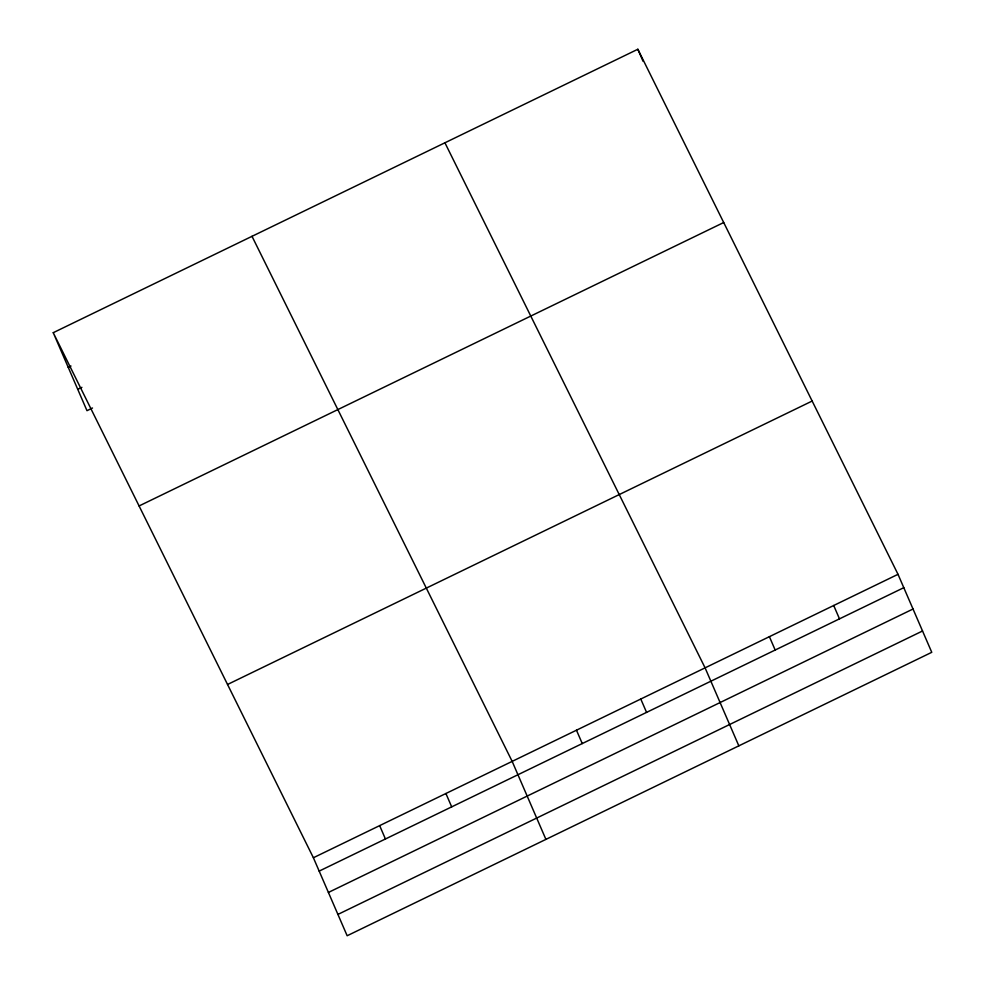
<?xml version="1.0" encoding="UTF-8"?>
<svg xmlns="http://www.w3.org/2000/svg" width="985" height="985" viewBox="0 0 985 985"><rect width="100%" height="100%" fill="white"/><g stroke="black" fill="none" stroke-linecap="round" stroke-linejoin="round"><path stroke-width="1.48" d="M53.239 332.684L637.849 49.25L898.012 574.317L931.761 652.316L347.151 935.75L313.39 857.75L53.239 332.684L86.988 410.683L92.516 407.999M68.248 367.38L71.006 366.038M77.753 389.346L81.903 387.339M139.082 505.958L723.704 222.524M227.547 684.476L812.157 401.043M313.39 857.75L898.012 574.317M319.177 871.109L903.799 587.676M328.411 892.447L913.021 609.013M337.917 914.425L922.539 630.991M444.925 142.788L705.088 667.855L738.836 745.854M252 236.314L512.163 761.38L545.912 839.38M637.849 49.25L643.057 61.279M833.704 605.492L839.491 618.863M769.396 636.667L775.183 650.038M640.779 699.03L646.566 712.389M576.471 730.205L582.258 743.564M445.91 793.504L451.684 806.863M379.656 825.627L385.43 838.986"/></g></svg>
